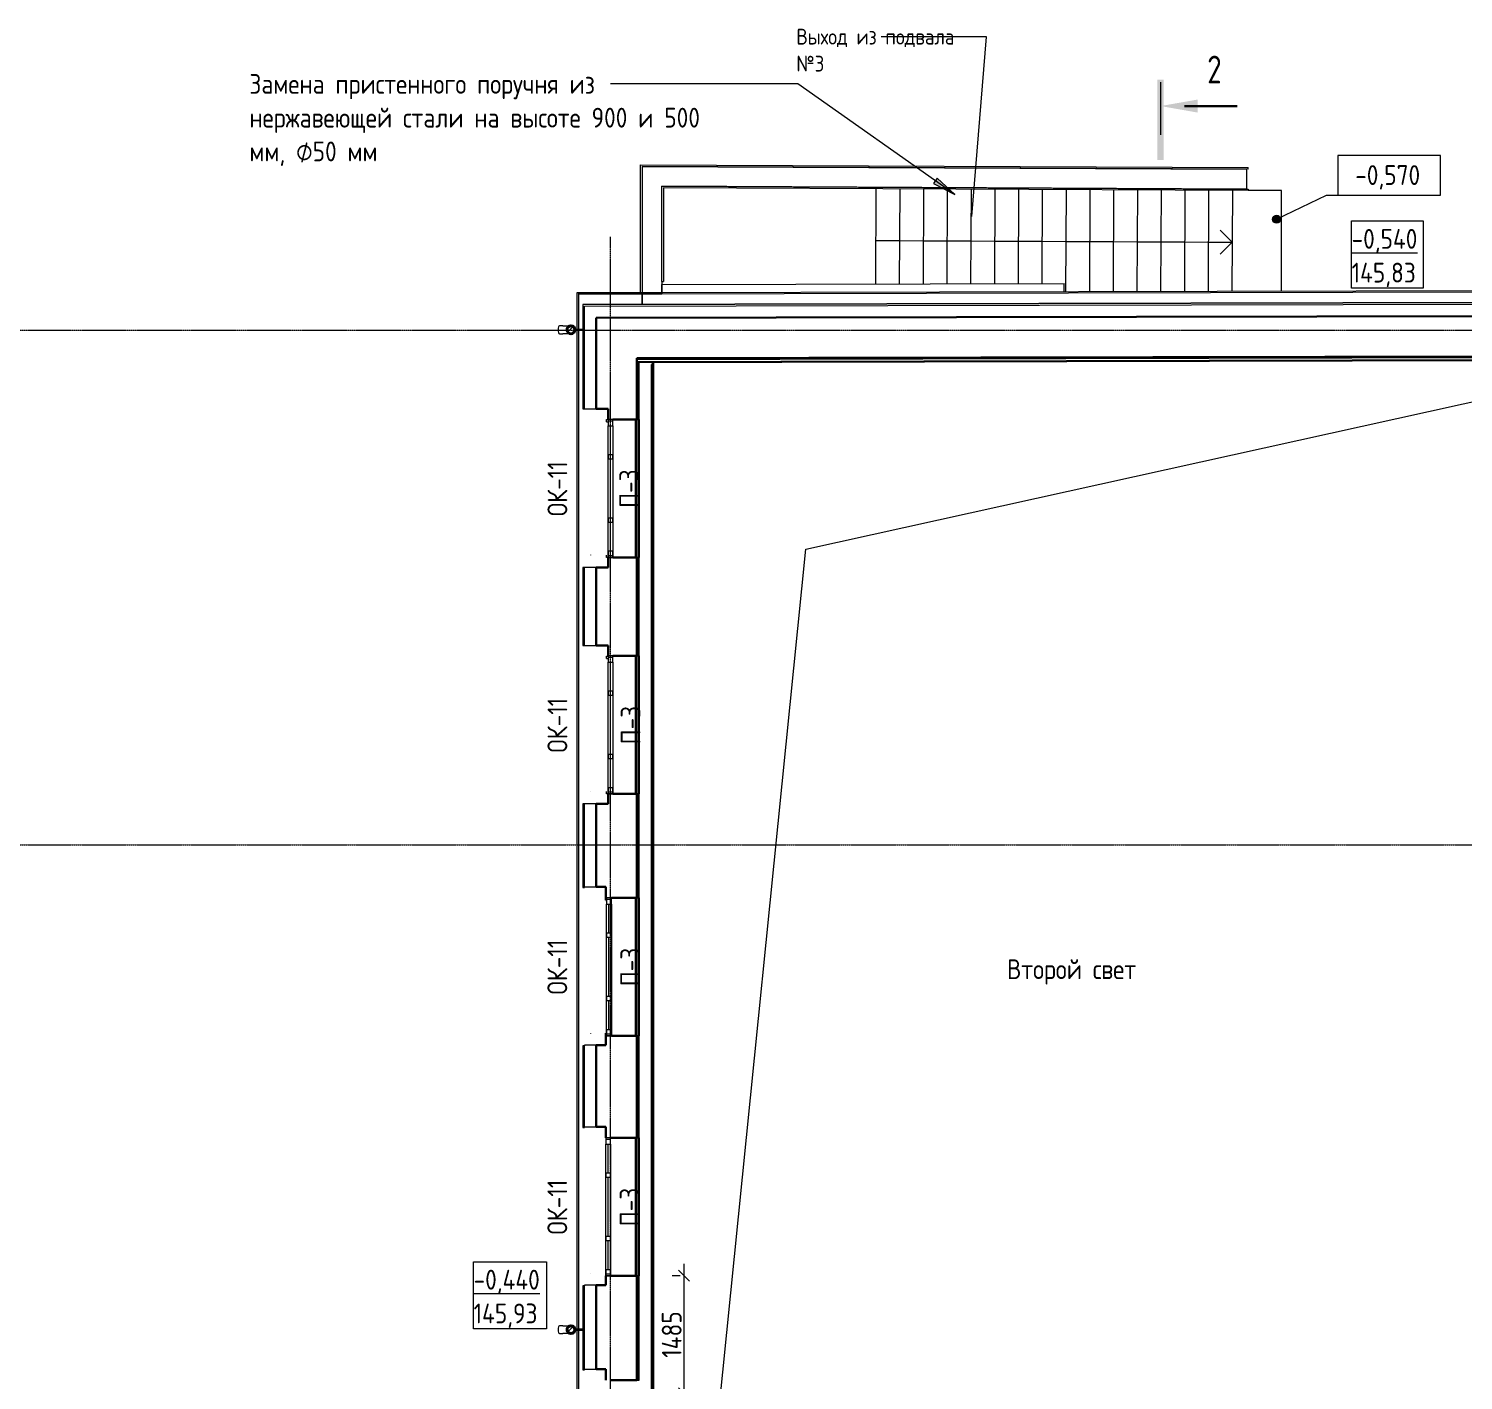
# Model space of a CAD drawing. Header units: millimetres. Extents: x -11345 to 411485, y -9810 to 73012.
# Drawn here: x 42759 to 60873, y 29788 to 46849 of the extents above; entities that cross this region are included whole.
import ezdxf

# ---------------------------------------------------------------- set-up
doc = ezdxf.new("R2010")
doc.units = ezdxf.units.MM
doc.linetypes.add('ADSK_Линия сетки', pattern=[25, 20, -2.5, 0, -2.5])
for name, color, linetype, lineweight in [('_ Окна', 7, 'Continuous', 9), ('Аннотация', 7, 'Continuous', 18), ('Лестницы', 7, 'Continuous', 9), ('Марки окон', 7, 'Continuous', 20), ('Обобщенные модели', 7, 'Continuous', 18), ('Окна', 7, 'Continuous', 9), ('Оси', 253, 'Continuous', 9), ('Отметки', 7, 'Continuous', 9), ('Перекрытие', 7, 'Continuous', 9), ('Размеры', 7, 'Continuous', 5), ('Разрезы', 7, 'Continuous', 9), ('Стены внутренние', 7, 'Continuous', 18), ('Стены наружные', 7, 'Continuous', 18), ('Стены несущие', 7, 'Continuous', 30), ('Стены отделка', 7, 'Continuous', 30), ('Стены штриховка', 7, 'Continuous', 9), ('Стрелки вверх', 7, 'Continuous', 18)]:
    doc.layers.add(name, color=color, linetype=linetype, lineweight=lineweight)
doc.layers.add('Линии', color=7, linetype='Continuous', lineweight=9, true_color=0x00a600)
doc.styles.add('GOST Common_2', font='GOST_Common.ttf', dxfattribs={"width": 0.9, "height": 250})
doc.styles.add('GOST Common_3', font='GOST_Common.ttf', dxfattribs={"width": 0.9, "height": 250})
doc.styles.add('GOST Common_4', font='GOST_Common.ttf', dxfattribs={"width": 0.8, "height": 350})
doc.styles.add('GOST Common_6', font='GOST_Common.ttf', dxfattribs={"width": 0.9, "height": 200})
doc.dimstyles.new('ADSK_Основной_2_5_мм_Округление_до_1_мм', dxfattribs={"dimscale": 304.8, "dimtxt": 250, "dimasz": 0.463911, "dimexe": 0.492126, "dimexo": 0.492126, "dimgap": 0.098425, "dimtad": 1, "dimdec": 0, "dimdsep": 46, "dimtxsty": 'GOST Common_3', "dimblk1": 'OBLIQUE', "dimblk2": 'OBLIQUE', "dimsah": 1, "dimcen": 0.09, "dimdle": 0.492126, "dimazin": 2, "dimtfac": 1, "dimtdec": 0, "dimtix": 1, "dimtmove": 0, "dimatfit": 3, "dimfxl": 1, "dimtvp": 1, "dimtolj": 1, "dimtzin": 0, "dimlwd": 20, "dimlwe": 20, "dimarcsym": 2})

# ---------------------------------------------------------------- blocks, each defined once
blk = doc.blocks.new('Водосток - Тип 1 _карниз больше 490мм_-5200760-План 1-го этажа')
at = {"layer": 'Обобщенные модели', "lineweight": 9}
h = blk.add_hatch(dxfattribs=at)
h.set_pattern_fill('FP_20', color=256, style=0, pattern_type=2)
h.set_pattern_definition([(315, (-42923.53, 17712.4), (106.066, 106.066), [])])
h.paths.add_polyline_path([(76, 149), (86, 129), (103, 115), (125, 110), (147, 115), (164, 129), (174, 150), (174, 171), (164, 191), (147, 205), (125, 210), (102, 204), (86, 191), (76, 171)])
at = {"layer": 'Обобщенные модели'}
for p, q in [((75, 306), (75, 264)), ((175, 264), (175, 306)), ((120, 109), (120, 10)), ((130, 10), (130, 109))]:
    blk.add_line(p, q, dxfattribs=at)
at = {"layer": 'Обобщенные модели', "flags": 128}
for points in [[(75, 173), (75, 174), (75, 177), (75, 180), (75, 183), (75, 186), (75, 190), (75, 193), (75, 197), (75, 201), (75, 205), (75, 210), (75, 214), (75, 219), (75, 224), (75, 229), (75, 234), (75, 239), (75, 245), (75, 250), (75, 256), (75, 261), (75, 264)], [(175, 264), (175, 258), (175, 252), (175, 247), (175, 242), (175, 236), (175, 231), (175, 226), (175, 221), (175, 216), (175, 212), (175, 207), (175, 203), (175, 199), (175, 195), (175, 191), (175, 188), (175, 184), (175, 181), (175, 178), (175, 175), (175, 173)]]:
    blk.add_lwpolyline(points, dxfattribs=at)
at = {"layer": 'Обобщенные модели'}
for start, end in [(90, 270), (270, 90)]:
    blk.add_arc((125, 160), 52, start, end, dxfattribs=at)
at = {"layer": 'Обобщенные модели', "lineweight": 40}
for start, end in [(90, 270), (270, 90)]:
    blk.add_arc((125, 160), 50, start, end, dxfattribs=at)
at = {"layer": 'Обобщенные модели'}
for start_param, end_param in [(4.712389, 6.283185), (3.141593, 4.712389)]:
    blk.add_ellipse((125, 306), major_axis=(-50, 0), ratio=0.309017, start_param=start_param, end_param=end_param, dxfattribs=at)
blk = doc.blocks.new('Водосток - Тип 1 _карниз больше 490мм_-5200806-План 1-го этажа')
at = {"layer": 'Обобщенные модели', "lineweight": 9}
h = blk.add_hatch(dxfattribs=at)
h.set_pattern_fill('FP_22', color=256, style=0, pattern_type=2)
h.set_pattern_definition([(315, (-30301.48, 17712.4), (106.066, 106.066), [])])
h.paths.add_polyline_path([(76, 149), (86, 129), (103, 115), (125, 110), (147, 115), (164, 129), (174, 149), (174, 171), (164, 191), (147, 205), (125, 210), (102, 204), (86, 191), (76, 171)])
at = {"layer": 'Обобщенные модели'}
for p, q in [((75, 306), (75, 264)), ((175, 264), (175, 306)), ((120, 109), (120, 10)), ((130, 10), (130, 109))]:
    blk.add_line(p, q, dxfattribs=at)
at = {"layer": 'Обобщенные модели', "flags": 128}
for points in [[(75, 173), (75, 174), (75, 177), (75, 180), (75, 183), (75, 186), (75, 190), (75, 193), (75, 197), (75, 201), (75, 205), (75, 210), (75, 214), (75, 219), (75, 224), (75, 229), (75, 234), (75, 239), (75, 245), (75, 250), (75, 256), (75, 261), (75, 264)], [(175, 264), (175, 258), (175, 252), (175, 247), (175, 242), (175, 236), (175, 231), (175, 226), (175, 221), (175, 216), (175, 212), (175, 207), (175, 203), (175, 199), (175, 195), (175, 191), (175, 188), (175, 184), (175, 181), (175, 178), (175, 175), (175, 173)]]:
    blk.add_lwpolyline(points, dxfattribs=at)
at = {"layer": 'Обобщенные модели'}
for start, end in [(90, 270), (270, 90)]:
    blk.add_arc((125, 160), 52, start, end, dxfattribs=at)
at = {"layer": 'Обобщенные модели', "lineweight": 40}
for start, end in [(90, 270), (270, 90)]:
    blk.add_arc((125, 160), 50, start, end, dxfattribs=at)
at = {"layer": 'Обобщенные модели'}
for start_param, end_param in [(4.712389, 6.283185), (3.141593, 4.712389)]:
    blk.add_ellipse((125, 306), major_axis=(-50, 0), ratio=0.309017, start_param=start_param, end_param=end_param, dxfattribs=at)
blk = doc.blocks.new('окно трехпол с фрамугой - 1700-2240_h___нов_ ок-11-2348880-План 1-го этажа')
at = {"layer": '_ Окна', "lineweight": 18}
for p, q in [((-870, 45), (-870, 105)), ((-870, 105), (-790, 105)), ((-790, 45), (-870, 45)), ((-790, 105), (-790, 45)), ((-430, 45), (-430, 105)), ((-430, 105), (-370, 105)), ((-370, 45), (-430, 45)), ((-370, 105), (-370, 45)), ((370, 45), (370, 105)), ((370, 105), (430, 105)), ((430, 45), (370, 45)), ((430, 105), (430, 45)), ((790, 105), (790, 45)), ((870, 105), (790, 105)), ((790, 45), (870, 45)), ((870, 45), (870, 105))]:
    blk.add_line(p, q, dxfattribs=at)
at = {"layer": '_ Окна'}
for p, q in [((-850, 45), (-850, 105)), ((-790, 75), (-430, 75)), ((-370, 75), (370, 75)), ((430, 75), (790, 75)), ((850, 45), (850, 105))]:
    blk.add_line(p, q, dxfattribs=at)
at = {"layer": 'Окна'}
for p, q in [((-870, 105), (-870, 45)), ((-790, 105), (-870, 105)), ((-870, 45), (-790, 45)), ((-790, 105), (-430, 105)), ((-430, 45), (-790, 45)), ((-370, 105), (-430, 105)), ((-430, 45), (-370, 45)), ((-370, 105), (370, 105)), ((370, 45), (-370, 45)), ((430, 105), (370, 105)), ((370, 45), (430, 45)), ((430, 105), (790, 105)), ((790, 45), (430, 45)), ((870, 105), (790, 105)), ((790, 45), (870, 45)), ((870, 45), (870, 105))]:
    blk.add_line(p, q, dxfattribs=at)
blk = doc.blocks.new('окно трехпол с фрамугой - 1700-2240_h___нов_ ок-11-2160964-План 1-го этажа')
at = {"layer": '_ Окна', "lineweight": 18}
for p, q in [((-870, 65), (-870, 125)), ((-870, 125), (-790, 125)), ((-790, 65), (-870, 65)), ((-790, 125), (-790, 65)), ((-430, 65), (-430, 125)), ((-430, 125), (-370, 125)), ((-370, 65), (-430, 65)), ((-370, 125), (-370, 65)), ((370, 65), (370, 125)), ((370, 125), (430, 125)), ((430, 65), (370, 65)), ((430, 125), (430, 65)), ((790, 125), (790, 65)), ((870, 125), (790, 125)), ((790, 65), (870, 65)), ((870, 65), (870, 125))]:
    blk.add_line(p, q, dxfattribs=at)
at = {"layer": '_ Окна'}
for p, q in [((-850, 65), (-850, 125)), ((-790, 95), (-430, 95)), ((-370, 95), (370, 95)), ((430, 95), (790, 95)), ((850, 65), (850, 125))]:
    blk.add_line(p, q, dxfattribs=at)
at = {"layer": 'Окна'}
for p, q in [((-870, 125), (-870, 65)), ((-790, 125), (-870, 125)), ((-870, 65), (-790, 65)), ((-790, 125), (-430, 125)), ((-430, 65), (-790, 65)), ((-370, 125), (-430, 125)), ((-430, 65), (-370, 65)), ((-370, 125), (370, 125)), ((370, 65), (-370, 65)), ((430, 125), (370, 125)), ((370, 65), (430, 65)), ((430, 125), (790, 125)), ((790, 65), (430, 65)), ((870, 125), (790, 125)), ((790, 65), (870, 65)), ((870, 65), (870, 125))]:
    blk.add_line(p, q, dxfattribs=at)
blk = doc.blocks.new('окно трехпол с фрамугой - 1700-2240_h___нов_ ок-11-2160953-План 1-го этажа')
at = {"layer": '_ Окна', "lineweight": 18}
for p, q in [((-870, 75), (-870, 135)), ((-870, 135), (-790, 135)), ((-790, 75), (-870, 75)), ((-790, 135), (-790, 75)), ((-430, 75), (-430, 135)), ((-430, 135), (-370, 135)), ((-370, 75), (-430, 75)), ((-370, 135), (-370, 75)), ((370, 75), (370, 135)), ((370, 135), (430, 135)), ((430, 75), (370, 75)), ((430, 135), (430, 75)), ((790, 135), (790, 75)), ((870, 135), (790, 135)), ((790, 75), (870, 75)), ((870, 75), (870, 135))]:
    blk.add_line(p, q, dxfattribs=at)
at = {"layer": '_ Окна'}
for p, q in [((-850, 75), (-850, 135)), ((-790, 105), (-430, 105)), ((-370, 105), (370, 105)), ((430, 105), (790, 105)), ((850, 75), (850, 135))]:
    blk.add_line(p, q, dxfattribs=at)
at = {"layer": 'Окна'}
for p, q in [((-870, 135), (-870, 75)), ((-790, 135), (-870, 135)), ((-870, 75), (-790, 75)), ((-790, 135), (-430, 135)), ((-430, 75), (-790, 75)), ((-370, 135), (-430, 135)), ((-430, 75), (-370, 75)), ((-370, 135), (370, 135)), ((370, 75), (-370, 75)), ((430, 135), (370, 135)), ((370, 75), (430, 75)), ((430, 135), (790, 135)), ((790, 75), (430, 75)), ((870, 135), (790, 135)), ((790, 75), (870, 75)), ((870, 75), (870, 135))]:
    blk.add_line(p, q, dxfattribs=at)
blk = doc.blocks.new('Разрез - Номер вида сзади_3_5 мм-16063-План 1-го этажа')
at = {"layer": 'Разрезы'}
for points in [[(9.8, 0.4), (9.8, -0.39), (-0.33, -0.39), (-0.33, 0.4)], [(2.18, -4.67), (3, 0), (3.82, -4.67)]]:
    blk.add_hatch(color=256, dxfattribs=at).paths.add_polyline_path(points)
at = {"layer": 'Разрезы', "lineweight": 30}
blk.add_line((3, -3), (3, -9.66), dxfattribs=at)
blk = doc.blocks.new('Высотные отметки - Рамка-12095-План 1-го этажа')
at = {"layer": 'Аннотация', "lineweight": 20}
for p, q in [((-6.5, 0), (-6.5, 5)), ((-6.5, 5), (6.5, 5)), ((6.5, 5), (6.5, 0)), ((6.5, 0), (-6.5, 0))]:
    blk.add_line(p, q, dxfattribs=at)
blk = doc.blocks.new('_Oblique')
at = {"color": 0, "linetype": 'ByBlock', "lineweight": -2}
blk.add_line((-0.5, -0.5), (0.5, 0.5), dxfattribs=at)
blk = doc.blocks.new('DIMBLOCK114-План 1-го этажа')
at = {"layer": 'Defpoints', "color": 0, "transparency": 16777216}
for p in [(51133, 31108), (49706, 29623), (51033, 29623)]:
    blk.add_point(p, dxfattribs=at)
at = {"layer": 'Размеры', "color": 0, "transparency": 16777216}
for p, q in [((51033, 31258), (51033, 29473)), ((50983, 31108), (50883, 31108)), ((49856, 29623), (51183, 29623))]:
    blk.add_line(p, q, dxfattribs=at)
at = {"layer": 'Размеры', "color": 0, "transparency": 16777216, "xscale": 141.4, "yscale": 141.4, "zscale": 141.4}
for p, rotation in [((51033, 31108), 90), ((51033, 29623), 270)]:
    blk.add_blockref('_Oblique', p, dxfattribs=dict(at, rotation=rotation))
at = {"layer": 'Размеры', "color": 0, "lineweight": 20, "transparency": 16777216, "insert": (50878, 30365), "char_height": 250, "width": 726.16, "attachment_point": 5, "rotation": 90, "style": 'GOST Common_3'}
blk.add_mtext('\\A1;1485', dxfattribs=at)
blk = doc.blocks.new('оси')
at = {"layer": 'Оси', "linetype": 'ADSK_Линия сетки'}
for p, q in [((24550, -6855.047), (24550, 46377.998)), ((-5146.135, 45200), (62505.288, 45200)), ((-5146.135, 38700), (62505.288, 38700))]:
    blk.add_line(p, q, dxfattribs=at)

msp = doc.modelspace()

# ---------------------------------------------------------------- hatches: boundary and pattern name
at = {"layer": 'Аннотация', "lineweight": 9}
msp.add_hatch(color=256, dxfattribs=at).paths.add_polyline_path([(54451.02353, 44755.28946), (54228.59033, 44960.43181), (54183.07481, 44895.87181)])
at = {"layer": 'Отметки'}
h = msp.add_hatch(color=256, dxfattribs=at)
edge = h.paths.add_edge_path()
edge.add_arc((58514.87311, 44443.0493), 50, 0, 360)

# ---------------------------------------------------------------- linework, layer by layer
at = {"layer": 'Аннотация', "lineweight": 9}
for p, q in [((54452.32936, 46744.51957), (53523.3125, 46744.51957)), ((54852.71686, 46744.51957), (54452.32936, 46744.51957)), ((54669.49131, 44479.02534), (54852.71686, 46744.51957)), ((51776.90402, 46151.71362), (50106.41473, 46151.71362)), ((52470.31129, 46151.71362), (51776.90402, 46151.71362)), ((54451.02353, 44755.28946), (52470.31129, 46151.71362)), ((54228.59033, 44960.43181), (54183.07481, 44895.87181)), ((54451.02353, 44755.28946), (54228.59033, 44960.43181)), ((54183.07481, 44895.87181), (54451.02353, 44755.28946))]:
    msp.add_line(p, q, dxfattribs=at)
at = {"layer": 'Аннотация', "lineweight": 9, "flags": 128}
for points in [[(59462.03805, 44421.46537), (60367.43805, 44421.46537), (60367.43805, 43574.46537), (59462.03805, 43574.46537)], [(48376.15495, 31283.05657), (49298.65495, 31283.05657), (49298.65495, 30436.05657), (48376.15495, 30436.05657)]]:
    msp.add_lwpolyline(points, close=True, dxfattribs=at)
at = {"layer": 'Лестницы'}
for p, q in [((53457.23114, 44826.92083), (53451.55274, 43625.32811)), ((53457.23114, 44826.92083), (53451.55274, 43625.32811)), ((53757.22779, 44825.50313), (53751.55912, 43625.96963)), ((53757.22779, 44825.50313), (53751.55912, 43625.96963)), ((54057.22444, 44824.08543), (54051.56551, 43626.61115)), ((54057.22444, 44824.08543), (54051.56551, 43626.61115)), ((54357.22109, 44822.66772), (54351.57189, 43627.25267)), ((54357.22109, 44822.66772), (54351.57189, 43627.25267)), ((54657.21774, 44821.25002), (54651.57827, 43627.89419)), ((54657.21774, 44821.25002), (54651.57827, 43627.89419)), ((54957.21439, 44819.83232), (54951.58465, 43628.53572)), ((54957.21439, 44819.83232), (54951.58465, 43628.53572)), ((55257.21104, 44818.41462), (55251.59103, 43629.17724)), ((55257.21104, 44818.41462), (55251.59103, 43629.17724)), ((55557.20769, 44816.99692), (55551.59741, 43629.81876)), ((55557.20769, 44816.99692), (55551.59741, 43629.81876)), ((55857.20434, 44815.57922), (55851.13122, 43530.45904)), ((55857.20434, 44815.57922), (55851.13122, 43530.45904)), ((56157.20099, 44814.16151), (56151.1376, 43531.10056)), ((56157.20099, 44814.16151), (56151.1376, 43531.10056)), ((56457.19764, 44812.74381), (56451.14398, 43531.74208)), ((56457.19764, 44812.74381), (56451.14398, 43531.74208)), ((56757.19429, 44811.32611), (56751.15036, 43532.3836)), ((56757.19429, 44811.32611), (56751.15036, 43532.3836)), ((57057.19094, 44809.90841), (57051.15674, 43533.02512)), ((57057.19094, 44809.90841), (57051.15674, 43533.02512)), ((57357.18759, 44808.49071), (57351.16312, 43533.66665)), ((57357.18759, 44808.49071), (57351.16312, 43533.66665)), ((57657.18424, 44807.07301), (57651.1695, 43534.30817)), ((57657.18424, 44807.07301), (57651.1695, 43534.30817))]:
    msp.add_line(p, q, dxfattribs=at)
at = {"layer": 'Линии', "color": 8, "true_color": 0x6e6e6e}
for p, q in [((52573.45048, 40277.88654), (62188.34041, 42407.1647)), ((50564.66112, 20419.94303), (52573.45048, 40277.88654))]:
    msp.add_line(p, q, dxfattribs=at)
at = {"layer": 'Отметки', "lineweight": 20}
for p, q in [((58514.87311, 44443.0493), (59146.23455, 44749.54117)), ((59146.23455, 44749.54117), (59936.78003, 44749.54117))]:
    msp.add_line(p, q, dxfattribs=at)
at = {"layer": 'Отметки'}
msp.add_circle((58514.87311, 44443.0493), 50, dxfattribs=at)
at = {"layer": 'Перекрытие'}
for p, q in [((57957.18089, 44805.65531), (57951.17589, 43534.94969)), ((58577.18089, 44805.65531), (58157.03543, 44805.65531)), ((58577.18089, 43536.28831), (58577.18089, 44805.65531)), ((50416.26079, 41915.81494), (50416.26079, 40175.81494)), ((50416.26079, 38930.46494), (50416.26079, 37190.46494)), ((50416.26079, 35877.50494), (50416.26079, 34137.50494)), ((50416.26079, 32847.52494), (50416.26079, 31107.52494))]:
    msp.add_line(p, q, dxfattribs=at)
at = {"layer": 'Разрезы', "lineweight": 20}
msp.add_line((57050.61785, 46172.25288), (57050.61785, 45507.95615), dxfattribs=at)
at = {"layer": 'Стены внутренние'}
for p, q in [((50505.38657, 45110.77918), (50505.38657, 45110.87345)), ((50505.38657, 45110.87345), (58135.95484, 45074.81348)), ((58135.95484, 45074.81348), (58134.77342, 44824.81628)), ((58134.77342, 44824.81628), (50755.38657, 44859.68923)), ((50755.38657, 43658.80522), (50755.38657, 43519.56242)), ((50755.12996, 43619.56219), (55833.48118, 43630.42153)), ((50755.3438, 43519.56242), (50755.12996, 43619.56219)), ((55833.69502, 43530.42175), (55833.48118, 43630.42153)), ((50623.33348, 24043.31798), (50623.33348, 42611.31798)), ((50635.33348, 42611.31798), (50623.33348, 42611.31798)), ((50635.33348, 42611.31798), (50635.33348, 24026.31798)), ((50636.26079, 24026.31798), (50636.26079, 42637.17464)), ((50648.26079, 42637.17464), (50636.26079, 42637.17464)), ((50648.26079, 42637.17464), (50648.26079, 24026.31798)), ((50056.26079, 41885.81494), (50056.26079, 41914.81822)), ((50056.26079, 41914.81822), (50076.26079, 41914.81822)), ((50056.26079, 41885.81494), (50076.26079, 41885.81494)), ((50436.26079, 40175.81494), (50436.26079, 41915.81494)), ((50456.26079, 41915.81494), (50456.26079, 40175.81494)), ((49856.26079, 40204.81822), (49856.26079, 40205.81494)), ((50056.26079, 40174.81822), (50056.26079, 40204.81822)), ((50076.26079, 40174.81822), (50056.26079, 40174.81822)), ((50416.26079, 40175.81494), (50416.26079, 40174.81822)), ((50056.26079, 38900.46494), (50056.26079, 38929.46848)), ((50056.26079, 38929.46848), (50076.26079, 38929.46848)), ((50056.26079, 38900.46494), (50076.26079, 38900.46494)), ((50436.26079, 37190.46494), (50436.26079, 38930.46494)), ((50456.26079, 38930.46494), (50456.26079, 37190.46494)), ((49856.26079, 37219.46848), (49856.26079, 37220.46494)), ((50056.26079, 37189.46848), (50056.26079, 37219.46848)), ((50076.26079, 37189.46848), (50056.26079, 37189.46848)), ((50416.26079, 37190.46494), (50416.26079, 37189.46848)), ((50436.26079, 34137.50494), (50436.26079, 35877.50494)), ((50456.26079, 35877.50494), (50456.26079, 34137.50494)), ((49856.26079, 34166.50204), (49856.26079, 34167.50494)), ((50436.26079, 31107.52494), (50436.26079, 32847.52494)), ((50456.26079, 32847.52494), (50456.26079, 31107.52494)), ((49856.26079, 31136.99563), (49856.26079, 31137.52494)), ((50416.26079, 31107.52494), (50416.26079, 31106.99563))]:
    msp.add_line(p, q, dxfattribs=at)
at = {"layer": 'Стены наружные'}
for p, q in [((50485.38657, 45110.87345), (50485.48083, 45130.87323)), ((50485.38657, 43517.21671), (50485.38657, 45110.87345)), ((50485.48083, 45130.87323), (58156.04888, 45094.71877)), ((58155.95462, 45074.71899), (50505.38657, 45110.77918)), ((50505.38657, 45110.77918), (50505.38657, 43517.21671)), ((58155.95462, 45074.71899), (58156.04888, 45094.71877)), ((50755.38657, 43658.80522), (50755.38657, 44859.68923)), ((50755.38657, 44859.68923), (50775.38657, 44859.68923)), ((50775.38657, 44859.59471), (58157.24205, 44824.7101)), ((58157.14754, 44804.71032), (50775.38657, 44839.59449)), ((50775.38657, 44839.59449), (50775.38657, 43658.80522)), ((58157.24205, 44824.7101), (58157.14754, 44804.71032)), ((50755.38657, 43658.80522), (50775.38657, 43658.80522)), ((49686.26079, 43053.25396), (49686.26079, 43517.21671)), ((49686.26079, 43517.21671), (50755.3438, 43517.21671)), ((49706.26079, 43053.1826), (49706.26079, 43517.21671)), ((50755.3438, 43497.21671), (49706.26079, 43497.21671)), ((62999.91208, 43525.74565), (50505.06639, 43499.02719)), ((50505.06639, 43499.02719), (50505.34223, 43370.02744)), ((50505.38657, 43370.02754), (50505.38657, 43497.21671)), ((50755.3438, 43519.56242), (63019.84607, 43545.78832)), ((50755.3438, 43519.56242), (50755.38657, 43499.56247)), ((50755.3438, 43497.21671), (50755.3438, 43517.21671)), ((49686.26079, 30431.20522), (49686.26079, 43043.80877)), ((49706.26079, 30431.13386), (49706.26079, 43043.88013)), ((50468.26079, 41915.81494), (50468.26079, 40175.81494)), ((50468.26079, 38930.46494), (50468.26079, 37190.46494)), ((50468.26079, 35877.50494), (50468.26079, 34137.50494)), ((50468.26079, 32847.52494), (50468.26079, 31107.52494)), ((49686.26079, 20782.52494), (49686.26079, 30421.76003)), ((49706.26079, 20782.52494), (49706.26079, 30421.83139))]:
    msp.add_line(p, q, dxfattribs=at)
at = {"layer": 'Стены несущие'}
for p, q in [((49926.26079, 43197.78881), (62695.8073, 43225.09468)), ((49926.26079, 43197.78881), (49926.26079, 42048.53137)), ((50436.26079, 42688.87821), (62137.3893, 42713.89942)), ((50436.26079, 42688.87821), (50436.26079, 41915.81494)), ((49926.26079, 42048.53137), (50076.26079, 42048.53137)), ((50076.26079, 42048.53137), (50076.26079, 41915.81494)), ((50136.26079, 41915.81494), (50436.26079, 41915.81494)), ((50076.26079, 40048.53137), (49926.26079, 40048.53137)), ((49926.26079, 40048.53137), (49926.26079, 39064.16708)), ((50076.26079, 40175.81494), (50076.26079, 40048.53137)), ((50436.26079, 40175.81494), (50136.26079, 40175.81494)), ((50436.26079, 40175.81494), (50436.26079, 38930.46494)), ((49926.26079, 39064.16708), (50076.26079, 39064.16708)), ((50076.26079, 39064.16708), (50076.26079, 38930.46494)), ((50136.26079, 38930.46494), (50436.26079, 38930.46494)), ((50076.26079, 37190.46494), (50076.26079, 37064.16708)), ((50436.26079, 37190.46494), (50136.26079, 37190.46494)), ((50436.26079, 37190.46494), (50436.26079, 35877.50494)), ((50076.26079, 37064.16708), (49926.26079, 37064.16708)), ((49926.26079, 37064.16708), (49926.26079, 36016.21938)), ((49926.26079, 36016.21938), (50046.26079, 36016.21938)), ((50046.26079, 36016.21938), (50046.26079, 35847.50494)), ((50116.26079, 35877.50494), (50436.26079, 35877.50494)), ((50046.26079, 35847.50494), (50056.26079, 35847.50494)), ((50046.26079, 34167.50494), (50046.26079, 34016.21938)), ((50056.26079, 34167.50494), (50046.26079, 34167.50494)), ((50436.26079, 34137.50494), (50116.26079, 34137.50494)), ((50436.26079, 34137.50494), (50436.26079, 32847.52494)), ((50046.26079, 34016.21938), (49926.26079, 34016.21938)), ((49926.26079, 34016.21938), (49926.26079, 32986.65164)), ((49926.26079, 32986.65164), (50046.26079, 32986.65164)), ((50046.26079, 32986.65164), (50046.26079, 32847.52494)), ((50106.26079, 32847.52494), (50436.26079, 32847.52494)), ((50046.26079, 30986.65164), (49926.26079, 30986.65164)), ((49926.26079, 30986.65164), (49926.26079, 29926.48263)), ((50046.26079, 31107.52494), (50046.26079, 31106.99563)), ((50046.26079, 31106.99563), (50046.26079, 30986.65164)), ((50436.26079, 31107.52494), (50106.26079, 31107.52494)), ((50436.26079, 31107.52494), (50436.26079, 29787.52494)), ((49926.26079, 29926.48263), (50046.26079, 29926.48263)), ((50046.26079, 29926.48263), (50046.26079, 29787.52494)), ((50106.26079, 29787.52494), (50436.26079, 29787.52494))]:
    msp.add_line(p, q, dxfattribs=at)
at = {"layer": 'Стены отделка', "lineweight": 9}
for p, q in [((62865.27999, 43395.45746), (49756.26079, 43367.42568)), ((49756.26079, 43367.42568), (49756.26079, 42048.53137)), ((62865.27737, 43396.45741), (49756.34266, 43368.42581)), ((49756.34266, 43368.42581), (49756.3448, 43367.42581)), ((49756.3448, 43367.42581), (62865.27951, 43395.45741)), ((49776.26079, 43197.46806), (49776.26079, 43347.4684)), ((62122.72907, 42693.86779), (50436.26079, 42668.87793)), ((50456.26079, 41915.81494), (50456.26079, 42648.92066)), ((50468.26079, 42636.94629), (62100.75709, 42661.82074)), ((50468.26079, 41915.81494), (50468.26079, 42636.94629)), ((49756.26079, 42048.53137), (49926.26079, 42048.53137)), ((50436.26079, 41915.81494), (50468.26079, 41915.81494)), ((49756.26079, 40048.53137), (49756.26079, 39063.18162)), ((49926.26079, 40048.53137), (49756.26079, 40048.53137)), ((50436.26079, 40175.81494), (50436.26079, 40175.81494)), ((50468.26079, 40175.81494), (50436.26079, 40175.81494)), ((50456.26079, 38930.46494), (50456.26079, 40175.81494)), ((50468.26079, 38930.46494), (50468.26079, 40175.81494)), ((49756.26079, 39063.18162), (49776.26079, 39063.18162)), ((49776.26079, 39063.18162), (49776.26079, 39064.16708)), ((49776.26079, 39064.16708), (49926.26079, 39064.16708)), ((50436.26079, 38930.46494), (50468.26079, 38930.46494)), ((50436.26079, 37190.46494), (50436.26079, 37190.46494)), ((50468.26079, 37190.46494), (50436.26079, 37190.46494)), ((50456.26079, 35877.50494), (50456.26079, 37190.46494)), ((50468.26079, 35877.50494), (50468.26079, 37190.46494)), ((49776.26079, 37063.18162), (49756.26079, 37063.18162)), ((49756.26079, 37063.18162), (49756.26079, 36010.21518)), ((49926.26079, 37064.16708), (49776.26079, 37064.16708)), ((49776.26079, 37064.16708), (49776.26079, 37063.18162)), ((49756.26079, 36010.21518), (49776.26079, 36010.21518)), ((49776.26079, 36010.21518), (49776.26079, 36016.21938)), ((49776.26079, 36016.21938), (49926.26079, 36016.21938)), ((50436.26079, 35877.50494), (50468.26079, 35877.50494)), ((50436.26079, 34137.50494), (50436.26079, 34137.50494)), ((50468.26079, 34137.50494), (50436.26079, 34137.50494)), ((50456.26079, 32847.52494), (50456.26079, 34137.50494)), ((50468.26079, 32847.52494), (50468.26079, 34137.50494)), ((49776.26079, 34010.21518), (49756.26079, 34010.21518)), ((49756.26079, 34010.21518), (49756.26079, 32980.70877)), ((49926.26079, 34016.21938), (49776.26079, 34016.21938)), ((49776.26079, 34016.21938), (49776.26079, 34010.21518)), ((49756.26079, 32980.70877), (49776.26079, 32980.70877)), ((49776.26079, 32980.70877), (49776.26079, 32986.65164)), ((49776.26079, 32986.65164), (49926.26079, 32986.65164)), ((50436.26079, 32847.52494), (50468.26079, 32847.52494)), ((49776.26079, 30980.70877), (49756.26079, 30980.70877)), ((49756.26079, 30980.70877), (49756.26079, 29920.56718)), ((49926.26079, 30986.65164), (49776.26079, 30986.65164)), ((49776.26079, 30986.65164), (49776.26079, 30980.70877)), ((50436.26079, 31107.52494), (50436.26079, 31107.52494)), ((50468.26079, 31107.52494), (50436.26079, 31107.52494)), ((50456.26079, 29787.52494), (50456.26079, 31107.52494)), ((50468.26079, 29787.52494), (50468.26079, 31107.52494)), ((49756.26079, 29920.56718), (49776.26079, 29920.56718)), ((49776.26079, 29920.56718), (49776.26079, 29926.48263)), ((49776.26079, 29926.48263), (49926.26079, 29926.48263)), ((50436.26079, 29787.52494), (50468.26079, 29787.52494))]:
    msp.add_line(p, q, dxfattribs=at)
at = {"layer": 'Стены штриховка'}
for p, q in [((49776.26079, 43347.4684), (62845.34203, 43375.41478)), ((49776.26079, 42048.53137), (49776.26079, 43197.46806)), ((50456.26079, 42648.92066), (62112.71748, 42673.84634)), ((50466.26079, 42638.94202), (62102.75049, 42663.825)), ((50466.26079, 41915.81494), (50466.26079, 42638.94202)), ((49776.26079, 39064.16708), (49776.26079, 40048.53137)), ((50466.26079, 38930.46494), (50466.26079, 40175.81494)), ((50466.26079, 35877.50494), (50466.26079, 37190.46494)), ((49776.26079, 36016.21938), (49776.26079, 37063.18162)), ((50466.26079, 32847.52494), (50466.26079, 34137.50494)), ((49776.26079, 32986.65164), (49776.26079, 34010.21518)), ((49776.26079, 29926.48263), (49776.26079, 30980.70877)), ((50466.26079, 29787.52494), (50466.26079, 31107.52494))]:
    msp.add_line(p, q, dxfattribs=at)
at = {"layer": 'Стрелки вверх'}
for p, q in [((57954.1017, 44154.07468), (57804.81223, 44304.78185)), ((53454.15195, 44175.3402), (53754.1486, 44173.9225)), ((53754.1486, 44173.9225), (54054.14525, 44172.5048)), ((54054.14525, 44172.5048), (54354.1419, 44171.08709)), ((54354.1419, 44171.08709), (54654.13855, 44169.66939)), ((54654.13855, 44169.66939), (54954.1352, 44168.25169)), ((54954.1352, 44168.25169), (55254.13185, 44166.83399)), ((55254.13185, 44166.83399), (55554.1285, 44165.41629)), ((55554.1285, 44165.41629), (55854.12515, 44163.99859)), ((55854.12515, 44163.99859), (56154.1218, 44162.58089)), ((56154.1218, 44162.58089), (56454.11845, 44161.16318)), ((56454.11845, 44161.16318), (56754.1151, 44159.74548)), ((56754.1151, 44159.74548), (57054.11175, 44158.32778)), ((57054.11175, 44158.32778), (57354.1084, 44156.91008)), ((57354.1084, 44156.91008), (57654.10505, 44155.49238)), ((57654.10505, 44155.49238), (57954.1017, 44154.07468)), ((57954.1017, 44154.07468), (57803.39452, 44004.7852))]:
    msp.add_line(p, q, dxfattribs=at)

# ---------------------------------------------------------------- block references
msp.add_blockref('оси', (25553.42928, -2155))
at = {"layer": 'Обобщенные модели', "rotation": 89.99999999999991}
for name, p in [('Водосток - Тип 1 _карниз больше 490мм_-5200760-План 1-го этажа', (49766.26079, 42923.53137)), ('Водосток - Тип 1 _карниз больше 490мм_-5200806-План 1-го этажа', (49766.26079, 30301.48263))]:
    msp.add_blockref(name, p, dxfattribs=at)
at = {"layer": 'Окна', "rotation": 89.99999999999991}
for name, p in [('окно трехпол с фрамугой - 1700-2240_h___нов_ ок-11-2348880-План 1-го этажа', (50181.26079, 41045.81494)), ('окно трехпол с фрамугой - 1700-2240_h___нов_ ок-11-2348880-План 1-го этажа', (50181.26079, 38060.46494)), ('окно трехпол с фрамугой - 1700-2240_h___нов_ ок-11-2160964-План 1-го этажа', (50181.26079, 35007.50494)), ('окно трехпол с фрамугой - 1700-2240_h___нов_ ок-11-2160953-План 1-го этажа', (50181.26079, 31977.52494))]:
    msp.add_blockref(name, p, dxfattribs=at)
at = {"layer": 'Отметки', "lineweight": 20, "extrusion": (0, 0, -1), "xscale": 99.99999999999993, "yscale": 99.99999999999993, "zscale": 99.99999999999993}
msp.add_blockref('Высотные отметки - Рамка-12095-План 1-го этажа', (-59936.78003, 44749.54117), dxfattribs=at)
at = {"layer": 'Разрезы', "lineweight": 50, "extrusion": (0, 0, -1), "xscale": 99.99999999999993, "yscale": 99.99999999999993, "zscale": 99.99999999999993, "rotation": 270.0000000000003}
msp.add_blockref('Разрез - Номер вида сзади_3_5 мм-16063-План 1-го этажа', (-57050.61785, 46172.25288), dxfattribs=at)

# ---------------------------------------------------------------- texts
at = {"layer": 'Аннотация', "lineweight": 9, "attachment_point": 1, "line_spacing_factor": 1.022766}
for s, insert, char_height, width, style in [('\\pxt1.8,3.6,5.4,7.2,9,10.8,12.6,14.4,16.2,18,19.8,21.6,23.4,25.2,27,28.8,30.6,32.4,34.2,36,37.8,39.6,41.4,43.2,45,46.8,48.6,50.4,52.2,54,55.8,57.6;{Выход из подвала №3}', (52451.75, 46848.64284), 200, 2000.7, 'GOST Common_6'), ('\\pxt1.44,2.88,4.32,5.76,7.2,8.64,10.08,11.52,12.96,14.4,15.84,17.28,18.72,20.16,21.6,23.04,24.48,25.92,27.36,28.8,30.24,31.68,33.12,34.56,36,37.44,38.88,40.32,41.76,43.2,44.64,46.08;{Замена пристенного поручня из нержавеющей стали на высоте 900 и 500 мм, ⌀50 мм}', (45546.32098, 46276.90676), 250, 6233.4, 'GOST Common_2'), ('\\pxt1.44,2.88,4.32,5.76,7.2,8.64,10.08,11.52,12.96,14.4,15.84,17.28,18.72,20.16,21.6,23.04,24.48,25.92,27.36,28.8,30.24,31.68,33.12,34.56,36,37.44,38.88,40.32,41.76,43.2,44.64,46.08;{\\L-0,540\\P\\l145,83}', (59462.03805, 44321.0856), 250, 914.454, 'GOST Common_2'), ('\\pxt1.44,2.88,4.32,5.76,7.2,8.64,10.08,11.52,12.96,14.4,15.84,17.28,18.72,20.16,21.6,23.04,24.48,25.92,27.36,28.8,30.24,31.68,33.12,34.56,36,37.44,38.88,40.32,41.76,43.2,44.64,46.08;{Второй свет}', (55111.95561, 35101.33342), 250, 2709, 'GOST Common_2'), ('\\pxt1.44,2.88,4.32,5.76,7.2,8.64,10.08,11.52,12.96,14.4,15.84,17.28,18.72,20.16,21.6,23.04,24.48,25.92,27.36,28.8,30.24,31.68,33.12,34.56,36,37.44,38.88,40.32,41.76,43.2,44.64,46.08;{Второй свет}', (55111.95561, 35101.33342), 250, 2709, 'GOST Common_2'), ('\\pxt1.44,2.88,4.32,5.76,7.2,8.64,10.08,11.52,12.96,14.4,15.84,17.28,18.72,20.16,21.6,23.04,24.48,25.92,27.36,28.8,30.24,31.68,33.12,34.56,36,37.44,38.88,40.32,41.76,43.2,44.64,46.08;{\\L-0,440\\P\\l145,93}', (48376.15495, 31182.67679), 250, 931.725, 'GOST Common_2')]:
    msp.add_mtext(s, dxfattribs=dict(at, insert=insert, char_height=char_height, width=width, style=style))
at = {"layer": 'Марки окон', "lineweight": 9, "char_height": 250, "attachment_point": 5, "rotation": 90, "line_spacing_factor": 1.022766, "style": 'GOST Common_2'}
for s, insert, width in [('\\pxqc,t1.8,3.6,5.4,7.2,9,10.8,12.6,14.4,16.2,18,19.8,21.6,23.4,25.2,27,28.8,30.6,32.4,34.2,36,37.8,39.6,41.4,43.2,45,46.8,48.6,50.4,52.2,54,55.8,57.6;{ОК-11}', (49435.4148, 41042.20754), 750.6), ('\\pxqc,t1.8,3.6,5.4,7.2,9,10.8,12.6,14.4,16.2,18,19.8,21.6,23.4,25.2,27,28.8,30.6,32.4,34.2,36,37.8,39.6,41.4,43.2,45,46.8,48.6,50.4,52.2,54,55.8,57.6;{П-3}', (50341.51051, 41042.65754), 505.8), ('\\pxqc,t1.8,3.6,5.4,7.2,9,10.8,12.6,14.4,16.2,18,19.8,21.6,23.4,25.2,27,28.8,30.6,32.4,34.2,36,37.8,39.6,41.4,43.2,45,46.8,48.6,50.4,52.2,54,55.8,57.6;{ОК-11}', (49435.4148, 38056.85754), 750.6), ('\\pxqc,t1.8,3.6,5.4,7.2,9,10.8,12.6,14.4,16.2,18,19.8,21.6,23.4,25.2,27,28.8,30.6,32.4,34.2,36,37.8,39.6,41.4,43.2,45,46.8,48.6,50.4,52.2,54,55.8,57.6;{П-3}', (50359.34056, 38057.30754), 505.8), ('\\pxqc,t1.8,3.6,5.4,7.2,9,10.8,12.6,14.4,16.2,18,19.8,21.6,23.4,25.2,27,28.8,30.6,32.4,34.2,36,37.8,39.6,41.4,43.2,45,46.8,48.6,50.4,52.2,54,55.8,57.6;{ОК-11}', (49434.38045, 35003.89754), 750.6), ('\\pxqc,t1.8,3.6,5.4,7.2,9,10.8,12.6,14.4,16.2,18,19.8,21.6,23.4,25.2,27,28.8,30.6,32.4,34.2,36,37.8,39.6,41.4,43.2,45,46.8,48.6,50.4,52.2,54,55.8,57.6;{П-3}', (50354.30357, 35004.34754), 505.8), ('\\pxqc,t1.8,3.6,5.4,7.2,9,10.8,12.6,14.4,16.2,18,19.8,21.6,23.4,25.2,27,28.8,30.6,32.4,34.2,36,37.8,39.6,41.4,43.2,45,46.8,48.6,50.4,52.2,54,55.8,57.6;{ОК-11}', (49434.38045, 31973.91754), 750.6), ('\\pxqc,t1.8,3.6,5.4,7.2,9,10.8,12.6,14.4,16.2,18,19.8,21.6,23.4,25.2,27,28.8,30.6,32.4,34.2,36,37.8,39.6,41.4,43.2,45,46.8,48.6,50.4,52.2,54,55.8,57.6;{П-3}', (50346.44349, 31974.36754), 505.8)]:
    msp.add_mtext(s, dxfattribs=dict(at, insert=insert, width=width))
at = {"layer": 'Отметки', "lineweight": 20, "insert": (59508.10396, 45126.24825), "char_height": 250, "width": 1028.8225687, "attachment_point": 1, "line_spacing_factor": 1.022761, "style": 'GOST Common_3'}
msp.add_mtext('-0,570', dxfattribs=at)
at = {"layer": 'Разрезы', "insert": (57730.41827, 46333.35764), "char_height": 350, "width": 206.4, "attachment_point": 5, "line_spacing_factor": 1.022766, "style": 'GOST Common_4'}
msp.add_mtext('\\pxqc,t2.90286,5.80571,8.70857,11.61143,14.51429,17.41714,20.32,23.22286,26.12571,29.02857,31.93143,34.83429,37.73714,40.64,43.54286,46.44571,49.34857,52.25143,55.15429,58.05714,60.96,63.86286,66.76571,69.66857,72.57143,75.47429,78.37714,81.28,84.18286,87.08571,89.98857,92.89143;{2}', dxfattribs=at)

# ---------------------------------------------------------------- dimensions: what is measured, and where the dimension line sits
at = {"layer": 'Размеры', "lineweight": 20}
dim = msp.add_linear_dim(base=(51032.68762, 29622.52494), p1=(51132.67252, 31107.52494), p2=(49706.26079, 29622.52494), angle=90, dimstyle='ADSK_Основной_2_5_мм_Округление_до_1_мм', override={"dimpost": '<>', "dimfxl": 2059.095778, "dimlwd": 65535, "dimlwe": 65535}, dxfattribs=at)
dim.commit()
dim.dimension.update_dxf_attribs({"geometry": 'DIMBLOCK114-План 1-го этажа', "text_midpoint": (50877.68762, 30365.02494)})

doc.saveas('drawing.dxf')
